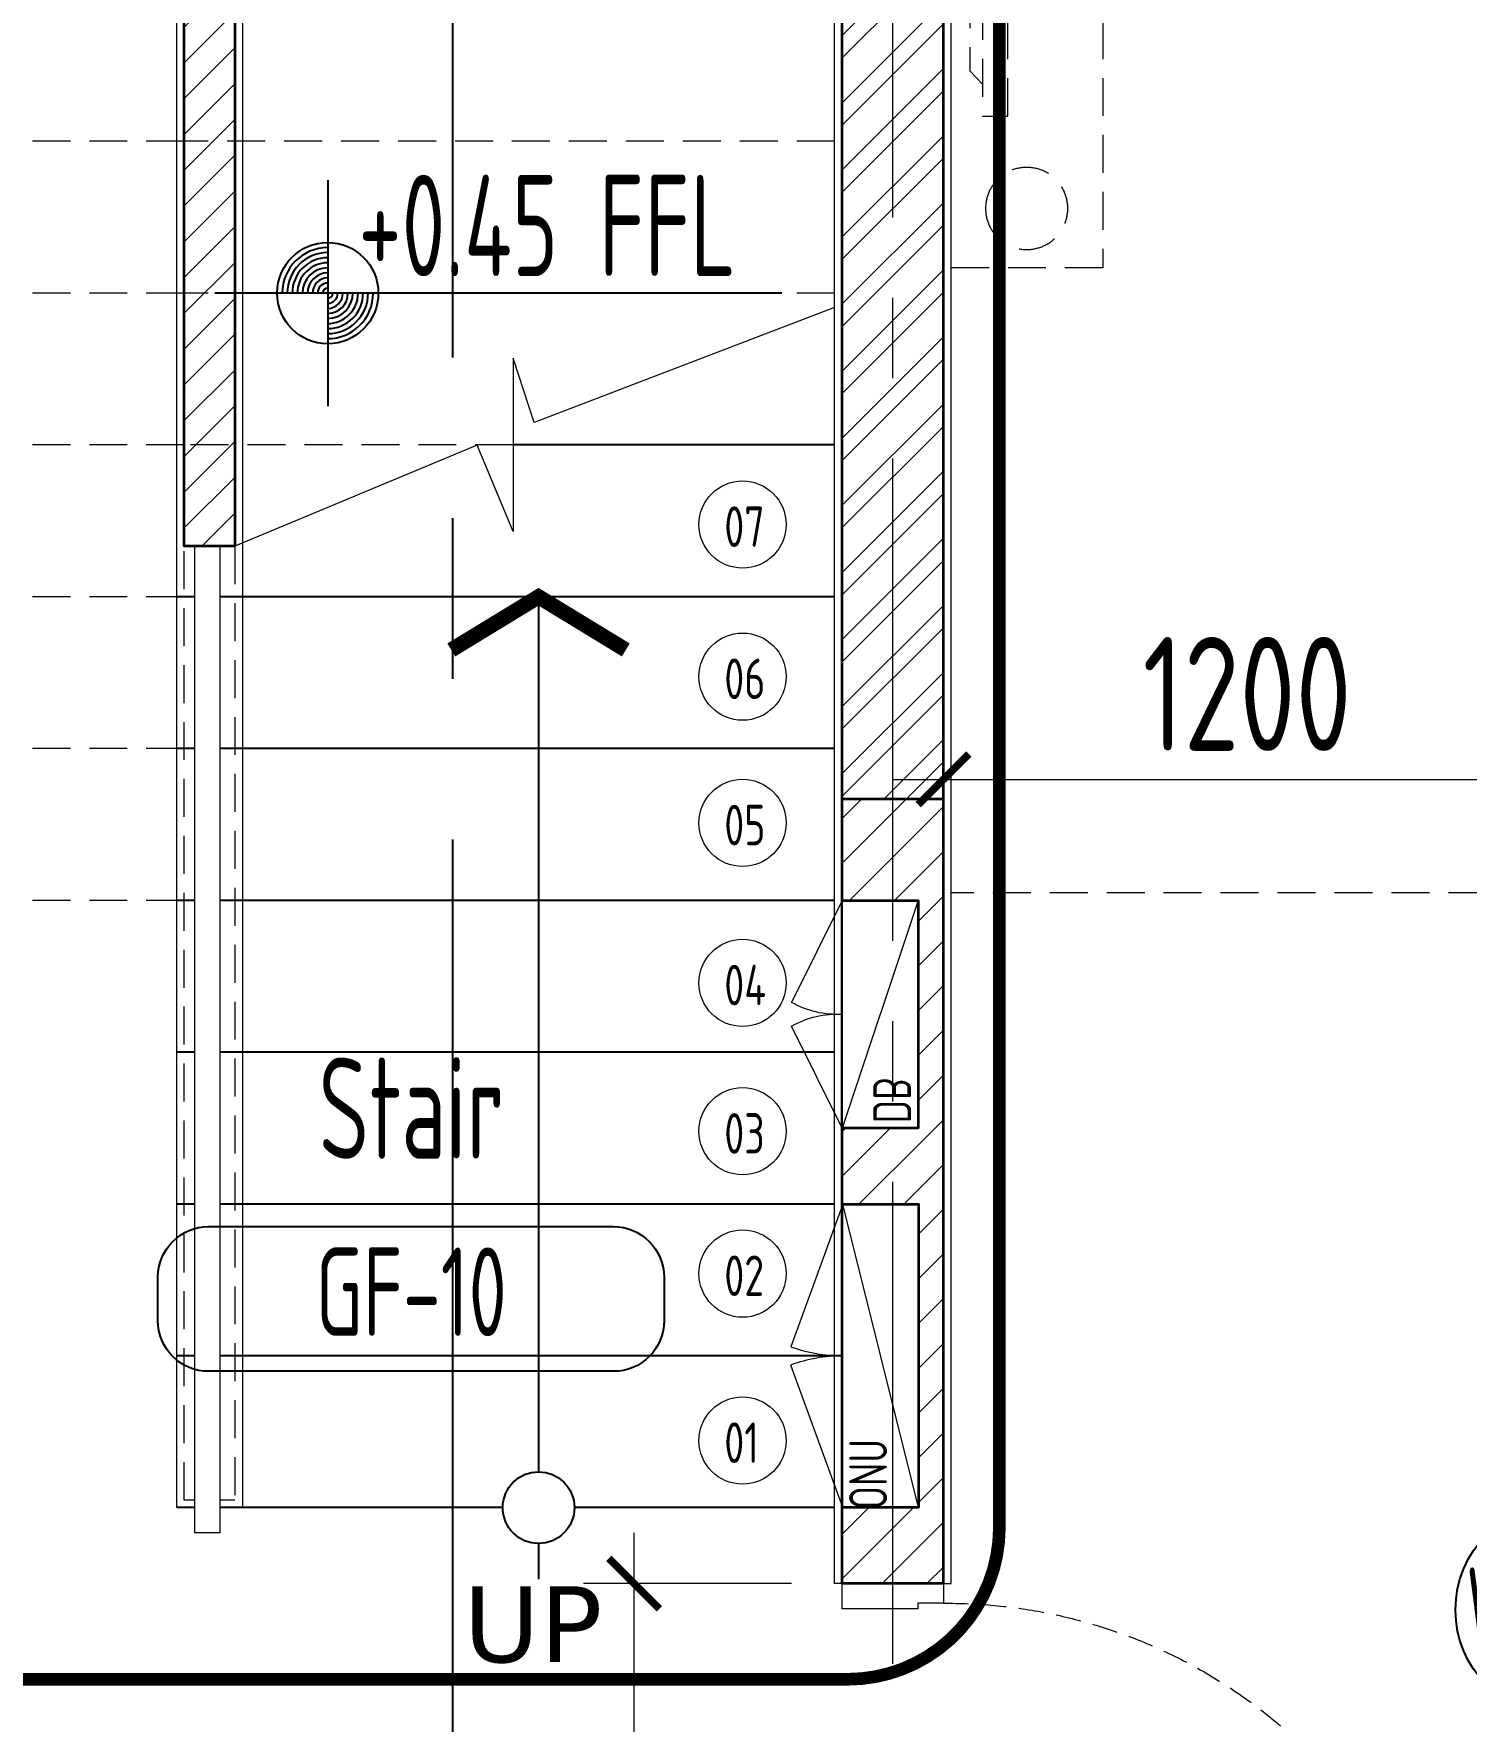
# Model space of a CAD drawing. Header units: millimetres. Extents: x -8913 to 62688, y -13000 to 43000.
# Drawn here: x 8453 to 11283, y 16928 to 20263 of the extents above; entities that cross this region are included whole.
import ezdxf
from ezdxf.enums import TextEntityAlignment as Align
from ezdxf.xclip import XClip

# ---------------------------------------------------------------- set-up
doc = ezdxf.new("R2010")
doc.units = ezdxf.units.MM
doc.header["$MEASUREMENT"] = 0
doc.header["$XCLIPFRAME"] = 0
doc.header["$PDMODE"] = 1
for name, pattern in [('1735 X DT-5BR-GFP$0$DASHED', [0.75, 0.5, -0.25]), ('1735 X DT-5BR-GFP$0$HIDDEN', [0.375, 0.25, -0.125]), ('1735 X DT-5BR-Grids$0$CENTER2', [28.575, 19.05, -3.175, 3.175, -3.175]), ('HIDDEN2', [4.7625, 3.175, -1.5875])]:
    doc.linetypes.add(name, pattern=pattern)
for name, color, linetype, lineweight in [('05--TEXT-3', 3, 'Continuous', 35), ('06--LINE-0', 8, 'Continuous', 13), ('07--DIM-2', 2, 'Continuous', 25), ('08--DETREF', 7, 'Continuous', 25), ('08--DOORREF', 7, 'Continuous', 25), ('08--SECTREF-1', 2, 'Continuous', 25), ('08--SECTREF-2', 4, 'Continuous', 35), ('08--SPACENUMBER', 2, 'Continuous', 25), ('08--SPACEREF', 3, 'Continuous', 25), ('1735 X DT-5BR-GFP$0$F--BLOCKWALL-3', 3, 'Continuous', 35), ('1735 X DT-5BR-GFP$0$F--BLOCKWALL-3--HOLLOW', 3, 'Continuous', 35), ('1735 X DT-5BR-GFP$0$F--BLOCKWALL-3--SOLID', 3, 'Continuous', 35), ('1735 X DT-5BR-GFP$0$F--BLOCKWALL-HATCH--HOLLOW', 251, 'Continuous', 13), ('1735 X DT-5BR-GFP$0$F--BLOCKWALL-HATCH--SOLID', 251, 'Continuous', 13), ('1735 X DT-5BR-GFP$0$F--BLOCKWALL-HID', 9, '1735 X DT-5BR-GFP$0$HIDDEN', 18), ('1735 X DT-5BR-GFP$0$L- STAIR ARROW', 2, 'Continuous', 25), ('1735 X DT-5BR-GFP$0$L--DOORS-1', 9, 'Continuous', 18), ('1735 X DT-5BR-GFP$0$L--HANDRAIL-1', 9, 'Continuous', 18), ('1735 X DT-5BR-GFP$0$L--STAIRS-1', 9, 'Continuous', 20), ('1735 X DT-5BR-GFP$0$L--STAIRS-2', 2, 'Continuous', 25), ('1735 X DT-5BR-GFP$0$L--STAIRS-HID', 9, '1735 X DT-5BR-GFP$0$HIDDEN', 18), ('1735 X DT-5BR-GFP$0$M--PLASTER-0', 8, 'Continuous', 9), ('1735 X DT-5BR-GFP$0$N--FURNITURE-0', 251, '1735 X DT-5BR-GFP$0$HIDDEN', 13), ('1735 X DT-5BR-GFP$0$Z- Elec.& Tel.', 250, 'Continuous', 15), ('1735 X DT-5BR-GFP-Ext$0$A-HATCH ID PAVING', 251, 'Continuous', 0), ('1735 X DT-5BR-Grids$0$03--GRID', 252, '1735 X DT-5BR-Grids$0$CENTER2', 5), ('1735 X DT-5BR-Grids$0$08--SECTREF-LINE', 7, 'Continuous', 25), ('L- STAIR ARROW', 2, 'Continuous', 25), ('W--ELE-1', 2, 'Continuous', 25), ('Z--X-REF', 7, 'Continuous', 0)]:
    doc.layers.add(name, color=color, linetype=linetype, lineweight=lineweight)
doc.layers.add('08--DOORREF-1', color=8, linetype='Continuous')
doc.layers.add('08--SPACENUMBER-1', color=8, linetype='Continuous')
doc.styles.add('1735 X DT-5BR-GFP$0$ISO', font='isocp2.shx', dxfattribs={"width": 0.7})
doc.styles.add('ISO', font='isocp2.shx', dxfattribs={"width": 0.8})
doc.styles.add('Rooms', font='verdana.ttf')
doc.dimstyles.new('1-100_AR', dxfattribs={"dimtxt": 225, "dimasz": 100, "dimexe": 100, "dimexo": 100, "dimgap": 0, "dimtad": 0, "dimdec": 0, "dimzin": 12, "dimdsep": 46, "dimtxsty": 'ISO', "dimblk": 'ARCHTICK', "dimcen": 100, "dimdle": 100, "dimclrd": 8, "dimclre": 9, "dimclrt": 2, "dimadec": 0, "dimazin": 0, "dimtfac": 1, "dimtdec": 0, "dimtmove": 0, "dimatfit": 2, "dimldrblk": 'ARCHTICK', "dimfxl": 1, "dimtvp": 0.75, "dimtolj": 1, "dimtzin": 12, "dimlwd": 9, "dimlwe": 9, "dimarcsym": 0})

# ---------------------------------------------------------------- blocks, each defined once
blk = doc.blocks.new('1735 X DT-5BR-GFP$0$TV Unit')
at = {"ltscale": 300}
h = blk.add_hatch(color=256, dxfattribs=at)
h.dxf.hatch_style = 1
h.set_gradient(color1=(109, 77, 64), color2=(195, 164, 152), rotation=45, one_color=1, tint=0.68, name='CYLINDER')
h.paths.add_polyline_path([(1500, 0), (1500, 300), (0, 300), (0, 0)])
h.paths.add_polyline_path([(0, 0), (0, 300), (1500, 300), (1500, 0)], flags=17)
for p, q in [((363, 238), (389.1, 263)), ((1137, 238), (1110.9, 263))]:
    blk.add_line(p, q, dxfattribs=at)
blk.add_lwpolyline([(1500, 0), (1500, 300), (0, 300), (0, 0)], close=True, dxfattribs=at)
for points in [[(1200.2, 238), (1200.2, 188), (299.8, 188), (299.8, 238), (1200.2, 238)], [(389.1, 263), (1110.9, 263)]]:
    blk.add_lwpolyline(points, dxfattribs=at)
for centre in [(117.2, 150.6), (1382.7, 150.6)]:
    blk.add_circle(centre, 81.2, dxfattribs=at)
for start, end in [(41.8103, 138.1897), (199.4712, 340.5288)]:
    blk.add_arc((750, 213), 75, start, end, dxfattribs=at)
blk = doc.blocks.new('*U410')
h = blk.add_hatch(color=252)
h.paths.add_polyline_path([(-0.0025, 0.0153, 0.724863), (-0.0025, 0), (-0.0025, -0.036), (-0.0005, -0.036), (-0.0005, -0.0004, 1.209796)])
h.paths.add_polyline_path([(-0.006, 0.0076, -1), (0.006, 0.0076, -1)], flags=16)
blk.add_hatch(color=252).paths.add_polyline_path([(0.0076, 0.0101, -0.06361), (0.008, 0.0081), (0.0436, 0.0081), (0.0436, 0.0101)])
blk.add_lwpolyline([(-0.0025, 0.0153, 0.723917), (-0.0025, 0), (-0.0025, -0.036), (-0.0005, -0.036), (-0.0005, -0.0004, 1.209796), (-0.0025, 0.0153)], format="xyb")
blk.add_lwpolyline([(0.008, 0.0081), (0.0436, 0.0081), (0.0436, 0.0101), (0.0076, 0.0101)])
blk.add_circle((0, 0.0076), 0.00604)
blk = doc.blocks.new('*U414')
at = {"lineweight": 5}
for p, q in [((37.5, 970), (-6.6, 970)), ((37.5, 987), (37.5, 970)), ((47.5, 987), (37.5, 987)), ((37.5, 954), (37.5, 970)), ((87.5, 987), (97.5, 987)), ((97.5, 987), (97.5, 970)), ((97.5, 970), (141.7, 970)), ((97.5, 954), (97.5, 970)), ((-12.6, 964.1), (-15.5, 845)), ((3.5, 954), (37.5, 954)), ((6.5, 845), (3.5, 954)), ((37.5, 954), (37.5, 937)), ((37.5, 937), (47.5, 937)), ((97.5, 937), (87.5, 937)), ((131.5, 954), (97.5, 954)), ((97.5, 954), (97.5, 937)), ((128.5, 845), (131.5, 954)), ((147.7, 964.1), (150.5, 845)), ((-15.5, 845), (6.5, 845)), ((150.5, 845), (128.5, 845))]:
    blk.add_line(p, q, dxfattribs=at)
blk.add_lwpolyline([(47.5, 8.5), (47.5, 1022), (87.5, 1022), (87.5, 8.5)], close=True, dxfattribs=at)
for points in [[(50, -51), (50, -200), (0, -200), (0, 0), (39, 0), (39, -51), (50, -51)], [(1050, -51), (1050, -200), (1100, -200), (1100, 0), (1061, 0), (1061, -51), (1050, -51)]]:
    blk.add_lwpolyline(points, dxfattribs=at)
at = {"linetype": '1735 X DT-5BR-GFP$0$DASHED', "ltscale": 100}
blk.add_arc((47.5, 8.5), 1013.5, 359.4693, 89.9985, dxfattribs=at)
at = {"lineweight": 5}
for centre, start, end in [((-6.6, 964), 90, 178.6251), ((141.7, 964), 1.3749, 90)]:
    blk.add_arc(centre, 6, start, end, dxfattribs=at)
at = {"lineweight": 5, "xscale": 1000, "yscale": 1000, "zscale": 1000}
blk.add_blockref('*U410', (39.5, 0.4), dxfattribs=at)
blk = doc.blocks.new('1735 X DT-5BR-GFP$0$DB')
at = {"ltscale": 150}
blk.add_wipeout([(0, -600), (150, -600), (150, 0), (0, 0)], dxfattribs=at)
for p, q in [((0, 0), (150, -600)), ((150, 0), (252.6, -281.9)), ((150, -600), (252.6, -318.1))]:
    blk.add_line(p, q, dxfattribs=at)
blk.add_lwpolyline([(0, 0), (150, 0), (150, -600), (0, -600)], close=True, dxfattribs=at)
for centre, start, end in [((150, 0), 270, 290), ((150, -600), 70, 90)]:
    blk.add_arc(centre, 300, start, end, dxfattribs=at)
at = {"layer": '1735 X DT-5BR-GFP$0$F--BLOCKWALL-3'}
blk.add_lwpolyline([(150, -600), (0, -600), (0, 0), (150, 0)], dxfattribs=at)
at = {"color": 6, "ltscale": 150, "style": '1735 X DT-5BR-GFP$0$ISO', "width": 0.8}
blk.add_text('ONU', height=75, rotation=270, dxfattribs=at).set_placement((62.2, 3.6))
blk = doc.blocks.new('1735 X DT-5BR-GFP$0$12U')
at = {"ltscale": 150}
blk.add_wipeout([(0, -450), (150, -450), (150, 0), (0, 0)], dxfattribs=at)
for p, q in [((0, 0), (150, -450)), ((150, 0), (250, -201.6)), ((150, -450), (250, -248.4))]:
    blk.add_line(p, q, dxfattribs=at)
blk.add_lwpolyline([(0, 0), (150, 0), (150, -450), (0, -450)], close=True, dxfattribs=at)
for centre, start, end in [((160.5, -44.7), 266.6766, 299.7003), ((160.5, -405.3), 60.2997, 93.3234)]:
    blk.add_arc(centre, 180.6, start, end, dxfattribs=at)
at = {"layer": '1735 X DT-5BR-GFP$0$F--BLOCKWALL-3'}
blk.add_lwpolyline([(150, 0), (0, 0), (0, -450), (150, -450)], dxfattribs=at)
at = {"color": 6, "ltscale": 150, "style": '1735 X DT-5BR-GFP$0$ISO', "width": 0.8}
blk.add_text('DB', height=75, rotation=90, dxfattribs=at).set_placement((88.9, -440.7))
blk = doc.blocks.new('1735 X DT-5BR-GFP')
at = {"layer": '1735 X DT-5BR-GFP$0$F--BLOCKWALL-HATCH--HOLLOW'}
h = blk.add_hatch(dxfattribs=at)
h.set_pattern_fill('ANSI32', color=256, scale=250, style=0)
h.paths.add_polyline_path([(10250, 22550), (10050, 22550), (10050, 18750), (10250, 18750)])
at = {"layer": '1735 X DT-5BR-GFP$0$F--BLOCKWALL-HATCH--SOLID'}
h = blk.add_hatch(dxfattribs=at)
h.set_pattern_fill('ANSI31', color=256, scale=400, style=0)
h.paths.add_polyline_path([(8850, 19249.8), (8750, 19249.8), (8750, 21649.9), (8850, 21649.9)])
h = blk.add_hatch(dxfattribs=at)
h.set_pattern_fill('ANSI31', color=256, scale=500, style=0)
h.paths.add_polyline_path([(10250, 18750), (10050, 18750), (10050, 17200), (10250, 17200)])
at = {"layer": '1735 X DT-5BR-GFP$0$F--BLOCKWALL-3', "linetype": '1735 X DT-5BR-GFP$0$HIDDEN', "lineweight": 9, "ltscale": 300}
blk.add_lwpolyline([(8770, 17365), (8750, 17365), (8750, 19249.8), (8850, 19249.8), (8850, 17365), (8820, 17365)], dxfattribs=at)
at = {"layer": '1735 X DT-5BR-GFP$0$F--BLOCKWALL-3--HOLLOW'}
for p, q in [((10050, 18750), (10050, 22550)), ((10250, 18750), (10250, 22550))]:
    blk.add_line(p, q, dxfattribs=at)
at = {"layer": '1735 X DT-5BR-GFP$0$F--BLOCKWALL-3--SOLID'}
for p, q in [((10050, 17200), (10050, 18750)), ((10250, 18750), (10050, 18750)), ((10250, 17200), (10250, 18750))]:
    blk.add_line(p, q, dxfattribs=at)
blk.add_lwpolyline([(8850, 19249.8), (8750, 19249.8), (8750, 21649.9), (8850, 21649.9)], close=True, dxfattribs=at)
blk.add_lwpolyline([(10250, 17200), (10050, 17200)], dxfattribs=at)
at = {"layer": '1735 X DT-5BR-GFP$0$F--BLOCKWALL-HID', "ltscale": 300}
blk.add_line((11435, 18565), (10265, 18565), dxfattribs=at)
at = {"layer": '1735 X DT-5BR-GFP$0$L- STAIR ARROW'}
blk.add_line((9450, 17279.2), (9450, 17208.4), dxfattribs=at)
at = {"layer": '1735 X DT-5BR-GFP$0$L- STAIR ARROW', "const_width": 30}
blk.add_lwpolyline([(9277.6, 19044.9), (9450, 19150), (9622.4, 19044.9)], dxfattribs=at)
at = {"layer": '1735 X DT-5BR-GFP$0$L- STAIR ARROW'}
blk.add_lwpolyline([(9450, 19150), (9450, 17420.8)], dxfattribs=at)
blk.add_circle((9450, 17350), 70.8, dxfattribs=at)
at = {"layer": '1735 X DT-5BR-GFP$0$L--HANDRAIL-1'}
for p, q in [((8770, 19249.8), (8770, 17300)), ((8820, 19249.8), (8820, 17300)), ((8820, 17300), (8770, 17300))]:
    blk.add_line(p, q, dxfattribs=at)
at = {"layer": '1735 X DT-5BR-GFP$0$L--STAIRS-1', "ltscale": 500}
blk.add_lwpolyline([(10035, 19721.6), (9441.1, 19494.5), (9400, 19621.2), (9400, 19278.8), (9328.4, 19449.5), (8850, 19249.8)], dxfattribs=at)
at = {"layer": '1735 X DT-5BR-GFP$0$L--STAIRS-2'}
for p, q in [((10035, 19450), (9400, 19450)), ((8770, 19150), (8735, 19150)), ((10035, 19150), (8820, 19150)), ((8900, 19150), (8865, 19150)), ((8770, 18850), (8735, 18850)), ((10035, 18850), (8820, 18850)), ((8900, 18850), (8865, 18850)), ((8770, 18550), (8735, 18550)), ((10035, 18550), (8820, 18550)), ((8900, 18550), (8865, 18550)), ((8770, 18250), (8735, 18250)), ((10035, 18250), (8820, 18250)), ((8900, 18250), (8865, 18250)), ((8770, 17950), (8735, 17950)), ((10035, 17950), (8820, 17950)), ((8900, 17950), (8865, 17950)), ((8770, 17650), (8735, 17650)), ((10050, 17650), (8820, 17650)), ((8900, 17650), (8865, 17650)), ((8770, 17350), (8735, 17350)), ((9379.2, 17350), (8820, 17350)), ((10035, 17350), (9520.8, 17350))]:
    blk.add_line(p, q, dxfattribs=at)
at = {"layer": '1735 X DT-5BR-GFP$0$L--STAIRS-HID', "ltscale": 300}
for p, q in [((8750, 20050), (7450, 20050)), ((10035, 20050), (8750, 20050)), ((8750, 19750), (7450, 19750)), ((10035, 19750), (8750, 19750)), ((8750, 19450), (7465, 19450)), ((9400, 19450), (8750, 19450)), ((8750, 19150), (7465, 19150)), ((8750, 18850), (7450, 18850)), ((8750, 18550), (7465, 18550))]:
    blk.add_line(p, q, dxfattribs=at)
at = {"layer": '1735 X DT-5BR-GFP$0$M--PLASTER-0'}
for p, q in [((10035, 17200), (10035, 22535)), ((8735, 17350), (8735, 21649.9)), ((8865, 21649.9), (8865, 17350)), ((8770, 17350), (8735, 17350)), ((8865, 17350), (8820, 17350)), ((10250, 17200), (10265, 17200))]:
    blk.add_line(p, q, dxfattribs=at)
for points in [[(10265, 17200), (10265, 22535), (11000, 22535)], [(10050, 17200), (10035, 17200)]]:
    blk.add_lwpolyline(points, dxfattribs=at)
at = {"layer": '1735 X DT-5BR-GFP$0$L--DOORS-1', "xscale": -1, "rotation": 270}
blk.add_blockref('*U414', (10250, 16100), dxfattribs=at)
at = {"layer": '1735 X DT-5BR-GFP$0$N--FURNITURE-0', "xscale": -1, "rotation": 90}
blk.add_blockref('1735 X DT-5BR-GFP$0$TV Unit', (10565, 21300), dxfattribs=at)
at = {"layer": '1735 X DT-5BR-GFP$0$Z- Elec.& Tel.', "xscale": -1, "rotation": 359.9999991803779}
blk.add_blockref('1735 X DT-5BR-GFP$0$12U', (10200, 18550), dxfattribs=at)
at = {"layer": '1735 X DT-5BR-GFP$0$Z- Elec.& Tel.', "rotation": 180.0000008196223}
blk.add_blockref('1735 X DT-5BR-GFP$0$DB', (10200.9, 17350), dxfattribs=at)
at = {"layer": '1735 X DT-5BR-GFP$0$M--PLASTER-0'}
blk.add_line((10035, 17200), (10035, 20235), dxfattribs=at)
blk = doc.blocks.new('FGRTGR')
at = {"layer": '08--SPACENUMBER-1'}
blk.add_lwpolyline([(-400, 340.8), (400, 340.8, -0.414214), (500, 240.8), (500.2, 154.9, -0.414214), (400.2, 54.9), (-400, 54.9, -0.414214), (-500, 154.9), (-500, 240.8, -0.414214)], format="xyb", close=True, dxfattribs=at)
at = {"layer": '08--SPACENUMBER', "style": 'ISO', "width": 0.7, "flags": 4}
blk.add_attdef('01', text='', height=175, dxfattribs=at).set_placement((0.5, 212.4), align=Align.MIDDLE)
at = {"layer": '08--SPACEREF', "style": 'ISO', "width": 0.7, "flags": 4}
for p in [(1.4, 839.9), (1.4, 475)]:
    blk.add_attdef('S', text='', height=200, dxfattribs=at).set_placement(p, align=Align.CENTER)
blk = doc.blocks.new('OPEN-NO')
at = {"layer": '08--DOORREF-1'}
blk.add_circle((0, 0), 300, dxfattribs=at)
at = {"layer": '08--DOORREF', "style": 'ISO', "width": 0.6}
blk.add_attdef('OPEINGNO', text='', height=250, dxfattribs=at).set_placement((3.2, -4.8), align=Align.MIDDLE)
blk = doc.blocks.new('Lvl-plan-50sc-old')
at = {"layer": 'W--ELE-1', "color": 1}
for p, q in [((22.3, 211.1), (22.3, -67.9)), ((583, 71.6), (-117.2, 71.6))]:
    blk.add_line(p, q, dxfattribs=at)
blk.add_circle((22.3, 71.6), 62.5, dxfattribs=at)
for radius, start, end in [(56.2, 90, 180), (50, 90, 180), (43.8, 90, 180), (37.5, 90, 180), (31.2, 90, 180), (25, 90, 180), (18.8, 90, 180), (12.5, 90, 180), (6.25, 90, 180), (56.2, 270, 0), (50, 270, 0), (43.8, 270, 0), (37.5, 270, 0), (31.2, 270, 0), (25, 270, 0), (18.8, 270, 0), (12.5, 270, 0), (6.25, 270, 0)]:
    blk.add_arc((22.3, 71.6), radius, start, end, dxfattribs=at)
at = {"layer": 'W--ELE-1', "style": 'ISO', "width": 0.75}
for tag, p in [('LEVEL', (166.2, 92.6)), ('FLOOR', (166.2, -74.1))]:
    blk.add_attdef(tag, p, '', height=125, dxfattribs=at)
blk = doc.blocks.new('_ArchTick')
at = {"color": 0, "const_width": 0.15}
blk.add_lwpolyline([(-0.5, -0.5), (0.5, 0.5)], dxfattribs=at)
blk = doc.blocks.new('*D100')
at = {"layer": '07--DIM-2', "color": 8, "lineweight": 9, "transparency": 16777216}
blk.add_line((9638.8, 16000), (9638.8, 17300), dxfattribs=at)
at = {"layer": '07--DIM-2', "color": 9, "lineweight": 9, "transparency": 16777216}
for p, q in [((9950, 17200), (9538.8, 17200)), ((9950, 16100), (9538.8, 16100))]:
    blk.add_line(p, q, dxfattribs=at)
at = {"layer": 'Defpoints', "color": 0, "transparency": 16777216}
for p in [(9638.8, 17200), (10050, 17200), (10050, 16100)]:
    blk.add_point(p, dxfattribs=at)
at = {"layer": '07--DIM-2', "color": 8, "lineweight": 9, "transparency": 16777216, "xscale": 100, "yscale": 100, "zscale": 100}
for p, rotation in [((9638.8, 17200), 90), ((9638.8, 16100), 270)]:
    blk.add_blockref('_ArchTick', p, dxfattribs=dict(at, rotation=rotation))
at = {"layer": '07--DIM-2', "color": 2, "transparency": 16777216, "insert": (9470, 16650), "char_height": 225, "attachment_point": 5, "rotation": 90, "style": 'ISO'}
blk.add_mtext('\\A1;1100', dxfattribs=at)
blk = doc.blocks.new('*D160')
at = {"layer": '07--DIM-2', "color": 9, "lineweight": 9, "transparency": 16777216}
for p, q in [((10250, 18665), (10250, 18889.2)), ((11450, 18650), (11450, 18889.2))]:
    blk.add_line(p, q, dxfattribs=at)
at = {"layer": '07--DIM-2', "color": 8, "lineweight": 9, "transparency": 16777216}
blk.add_line((10150, 18789.2), (11550, 18789.2), dxfattribs=at)
at = {"layer": 'Defpoints', "color": 0, "transparency": 16777216}
for p in [(11450, 18789.2), (10250, 18565), (11450, 18550)]:
    blk.add_point(p, dxfattribs=at)
at = {"layer": '07--DIM-2', "color": 8, "lineweight": 9, "transparency": 16777216, "xscale": 100, "yscale": 100, "zscale": 100, "rotation": 180}
blk.add_blockref('_ArchTick', (10250, 18789.2), dxfattribs=at)
at = {"layer": '07--DIM-2', "color": 8, "lineweight": 9, "transparency": 16777216, "xscale": 100, "yscale": 100, "zscale": 100}
blk.add_blockref('_ArchTick', (11450, 18789.2), dxfattribs=at)
at = {"layer": '07--DIM-2', "color": 2, "transparency": 16777216, "insert": (10850, 18958), "char_height": 225, "attachment_point": 5, "style": 'ISO'}
blk.add_mtext('\\A1;1200', dxfattribs=at)
blk = doc.blocks.new('*U210')
at = {"layer": '08--DETREF', "color": 251, "linetype": 'HIDDEN2', "ltscale": 100, "const_width": 35}
blk.add_lwpolyline([(-190563.4, 51861.4, 0.414214), (-190143.4, 51441.4), (-186281.1, 51441.4, 0.414214), (-185861.1, 51861.4), (-185861.1, 59302.9, 0.414214), (-186281.1, 59722.9), (-190143.4, 59722.9, 0.414214), (-190563.4, 59302.9)], format="xyb", close=True, dxfattribs=at)
at = {"layer": '08--SECTREF-1', "style": 'ISO', "width": 0.8, "flags": 4}
blk.add_attdef('DRG-NO', text='', height=250, dxfattribs=at).set_placement((-184474.3, 59953.7), align=Align.MIDDLE_CENTER)
at = {"layer": '08--SECTREF-2', "style": 'ISO', "width": 0.8, "flags": 4}
blk.add_attdef('SECTION', text='', height=350, dxfattribs=at).set_placement((-184474.3, 60374.4), align=Align.MIDDLE_CENTER)
blk = doc.blocks.new('1735 X DT-5BR-Grids')
at = {"layer": '1735 X DT-5BR-Grids$0$03--GRID', "ltscale": 50}
blk.add_line((10150, -2960.853), (10150, 33283.323), dxfattribs=at)
at = {"layer": '1735 X DT-5BR-Grids$0$08--SECTREF-LINE', "color": 4, "linetype": '1735 X DT-5BR-Grids$0$CENTER2', "ltscale": 100}
blk.add_lwpolyline([(9280, 30100.509), (9280, 1688.388)], dxfattribs=at)
blk = doc.blocks.new('1735 X DT-5BR-GFP-Ext')
at = {"layer": '1735 X DT-5BR-GFP-Ext$0$A-HATCH ID PAVING'}
h = blk.add_hatch(dxfattribs=at)
h.set_pattern_fill('AR-HBONE', color=253, scale=25)
h.paths.add_polyline_path([(2100, 19999.6), (3000, 19999.6), (3000, 24500), (7500, 24500), (7500, 22800), (10400, 22800), (15000, 22800), (15000, 6450), (10000, 6450), (10000, 5850), (7500, 5850), (7500, 8000), (3000, 8000), (2999.9, 15300), (2450, 15300), (2450, 16500), (3000, 16500), (3000, 18600), (2100, 18600)], flags=16)
h.paths.add_polyline_path([(1799.8, 23300), (200, 23300), (200, 14350), (1950, 14350), (1950, 6399.7), (6400, 6400), (6400, 200), (7350, 200), (9650, 200), (10000, 200), (10000, 4650), (15000, 4650), (15000, 299.8), (15500, 299.8), (15875, 299.9), (17450, 299.8), (17450, 1606.8), (16050, 1606.8), (16050, 23850), (8550, 23850), (8550, 25550), (2950, 25550), (2950, 26700), (2900, 26700), (2900, 26800), (2000, 26800), (2000, 26700), (2000, 26700), (1950, 26700), (1950, 23300.1)])

msp = doc.modelspace()

# ---------------------------------------------------------------- block references
at = {"layer": 'Z--X-REF'}
msp.add_blockref('1735 X DT-5BR-GFP-Ext', (0, 0), dxfattribs=at)

# ---------------------------------------------------------------- next in the draw order: block references
ref = msp.add_blockref('1735 X DT-5BR-GFP', (0, 0), dxfattribs=at)
XClip(ref).set_block_clipping_path([(-588.6123145858, -1067.9046505302), (17664.3925911275, 31096.0074428726)])

# ---------------------------------------------------------------- next in the draw order: linework, layer by layer
at = {"layer": '06--LINE-0'}
for centre in [(9853, 19292.7), (9853, 18992.1), (9853, 18703.1), (9853, 18386.9), (9853, 18093.8), (9853, 17812.5), (9853, 17482.6)]:
    msp.add_circle(centre, 86.2, dxfattribs=at)

# ---------------------------------------------------------------- next in the draw order: block references
msp.add_blockref('1735 X DT-5BR-Grids', (0, 0))
at = {"layer": '08--DETREF', "xscale": 0.7142857142857143, "yscale": 0.7142857142857143, "zscale": 0.7142857142857143}
msp.add_blockref('*U210', (143118.3, -19733), dxfattribs=at)
at = {"layer": '08--SPACENUMBER-1', "xscale": 0.7, "yscale": 0.7, "zscale": 0.7}
msp.add_blockref('OPEN-NO', (11471.6, 17148.1), dxfattribs=at).add_auto_attribs({'OPEINGNO': 'WD-03'})
at = {"layer": '08--SPACEREF'}
ref = msp.add_blockref('FGRTGR', (9197.9, 17564.5), dxfattribs=dict(at, rotation=5.172664063984508e-06))
ref.add_attrib('S', 'Stair', dxfattribs={"height": 200, "rotation": 0, "style": 'ISO', "width": 0.7}).set_placement((9199.2, 18039.5), align=Align.CENTER)
ref.add_attrib('01', 'GF-10', dxfattribs={"layer": '08--SPACENUMBER', "height": 175, "rotation": 0, "style": 'ISO', "width": 0.7}).set_placement((9198.4, 17776.9), align=Align.MIDDLE)
at = {"layer": 'W--ELE-1'}
ref = msp.add_blockref('Lvl-plan-50sc-old', (8997.7, 19635.4), dxfattribs=dict(at, xscale=1.6, yscale=1.6, zscale=1.6))
ref.add_attrib('LEVEL', '+0.45 FFL', (9094, 19783.6), dxfattribs={"height": 200, "style": 'ISO', "width": 0.7})

# ---------------------------------------------------------------- next in the draw order: texts
at = {"layer": '05--TEXT-3', "color": 2, "char_height": 80, "width": 1020.003, "attachment_point": 1, "style": 'ISO'}
for s, insert in [('07', (9817, 19328.5)), ('06', (9817, 19027.9)), ('05', (9817, 18738.9)), ('04', (9817, 18422.7)), ('03', (9817, 18129.6)), ('02', (9817, 17848.3)), ('01', (9817, 17518.4))]:
    msp.add_mtext(s, dxfattribs=dict(at, insert=insert))
at = {"layer": 'L- STAIR ARROW', "style": 'Rooms'}
msp.add_text('UP', height=150, dxfattribs=at).set_placement((9301.5, 17044.7))

# ---------------------------------------------------------------- next in the draw order: dimensions: what is measured, and where the dimension line sits
at = {"layer": '07--DIM-2'}
dim = msp.add_linear_dim(base=(11450, 18789.2), p1=(10250, 18565), p2=(11450, 18550), dimstyle='1-100_AR', dxfattribs=at)
dim.commit()
dim.dimension.update_dxf_attribs({"geometry": '*D160', "text_midpoint": (10850, 18958)})
dim = msp.add_linear_dim(base=(9638.8, 17200), p1=(10050, 16100), p2=(10050, 17200), angle=270, dimstyle='1-100_AR', override={"dimtmove": 1}, dxfattribs=at)
dim.commit()
dim.dimension.update_dxf_attribs({"geometry": '*D100', "text_midpoint": (9470, 16650)})

doc.saveas('drawing.dxf')
